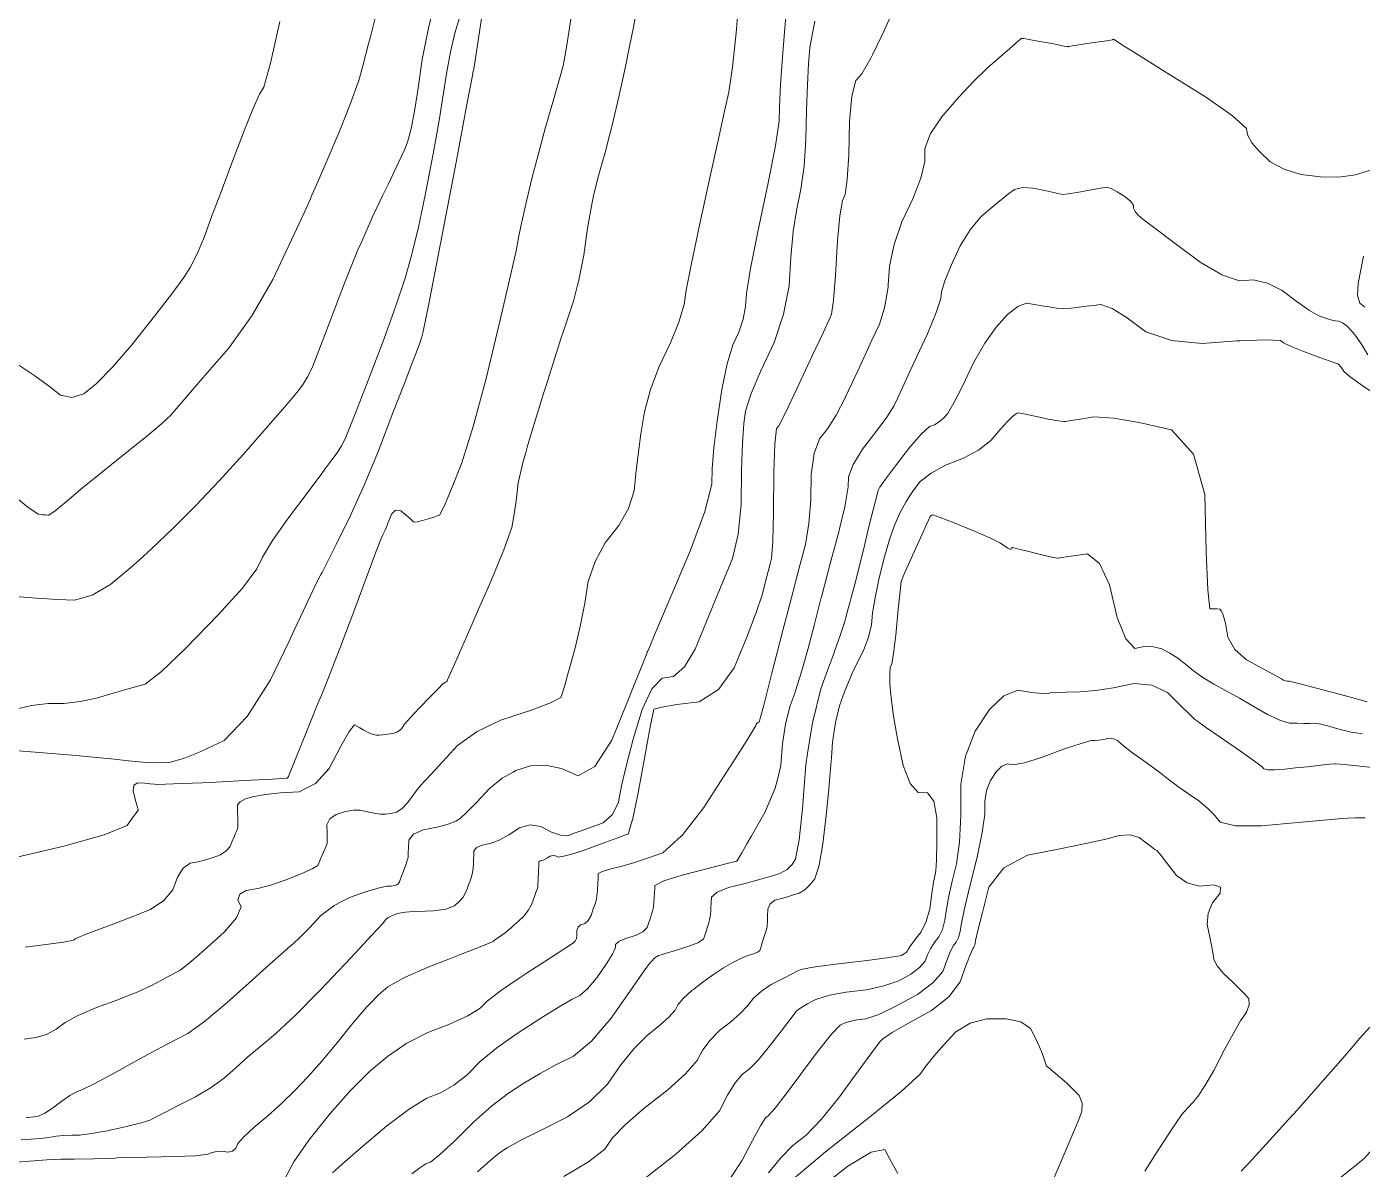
# Model space of a CAD drawing. Header units: inches. Extents: x 1337389 to 1347141, y 407035 to 414577.
# Drawn here: x 1337922 to 1338532, y 407597 to 408118 of the extents above; entities that cross this region are included whole.
import ezdxf

# ---------------------------------------------------------------- set-up
doc = ezdxf.new("R2010")
doc.units = ezdxf.units.IN
doc.header["$MEASUREMENT"] = 0
doc.layers.add('Topo', color=7, linetype='Continuous', lineweight=15, true_color=0x459900)

msp = doc.modelspace()

# ---------------------------------------------------------------- linework, layer by layer
at = {"layer": 'Topo'}
for p, q in [((1338233.898, 408048.4519, 1055), (1338231.725, 408038.5821, 1055)), ((1338171.756, 407992.8121, 1060), (1338173.5182, 407999.57, 1060)), ((1338295.9019, 407949.1211, 1035), (1338300.1009, 407958.1131, 1035)), ((1338157.052, 407947.2789, 1060), (1338158.141, 407950.782, 1060)), ((1338149.8508, 407923.1619, 1060), (1338150.7249, 407926.2229, 1060)), ((1338295.644, 407899.57, 1030), (1338293.144, 407888.933, 1030)), ((1338137.15, 407872.4339, 1060), (1338139.3109, 407877.6359, 1060)), ((1338056.798, 407813.119, 1065), (1338055.2289, 407809.2339, 1065)), ((1338144.9669, 407803.7861, 1055), (1338142.3629, 407802.946, 1055)), ((1338078.8649, 407672.305, 1040), (1338079.338, 407672.794, 1040)), ((1338280.8479, 407673.43, 1010), (1338282.6929, 407674.3701, 1010)), ((1338502.5081, 407624.555, 1005), (1338507.3211, 407630, 1005))]:
    msp.add_line(p, q, dxfattribs=at)
for points, elevation in [([(1338174.673, 408147.9681), (1338173.342, 408139.2699), (1338169.6731, 408115.6281), (1338168.7082, 408109.6411)], 1065), ([(1338055.4969, 407866.1052), (1338055.613, 407866.3491), (1338056.0268, 407867.2451), (1338056.4171, 407867.995), (1338056.785, 407868.6002), (1338057.1299, 407869.0591), (1338059.4319, 407873.5669), (1338063.6941, 407882.1241), (1338069.9132, 407894.729), (1338076.2759, 407908.885), (1338082.783, 407924.5929), (1338089.4339, 407941.8509), (1338094.5203, 407955.048), (1338098.0411, 407964.1842), (1338099.9969, 407969.258), (1338101.5181, 407973.4103), (1338102.6039, 407976.64), (1338103.255, 407978.9479), (1338106.0941, 407993.1239), (1338111.1209, 408019.167), (1338118.3371, 408057.078), (1338123.187, 408082.623), (1338125.67, 408095.8), (1338125.788, 408096.6101), (1338125.932, 408097.3719), (1338126.1021, 408098.0849), (1338126.2971, 408098.7501), (1338128.5809, 408113.704), (1338132.954, 408142.9469)], 1070), ([(1338196.4941, 408104.604), (1338199.1129, 408117.8189), (1338201.8371, 408133.2958), (1338203.2929, 408142.8139)], 1060), ([(1338085.473, 408138.2621), (1338081.6342, 408123.1529), (1338079.5872, 408115.2257)], 1085), ([(1338247.6151, 408134.913), (1338245.9661, 408115.224), (1338244.3212, 408099.6481), (1338242.6811, 408088.185), (1338241.0471, 408080.8358), (1338238.2689, 408068.2718), (1338234.347, 408050.491), (1338233.898, 408048.4519)], 1055), ([(1338104.3211, 408110.6911), (1338105.6572, 408117.4348), (1338109.321, 408132.237)], 1080), ([(1338120.05, 408123.1129), (1338117.7109, 408115.1611), (1338115.6821, 408106.6279), (1338113.961, 408097.514), (1338112.55, 408087.8179), (1338110.464, 408075.3329), (1338107.701, 408060.0599), (1338104.263, 408041.9971), (1338103.321, 408037.5239)], 1075), ([(1338206.5439, 407835.3061), (1338208.9329, 407840.947), (1338215.4299, 407856.2839), (1338225.159, 407879.2479), (1338231.668, 407896.9229), (1338234.9572, 407909.3069), (1338235.0239, 407916.401), (1338235.8018, 407925.9822), (1338237.289, 407938.0481), (1338239.4859, 407952.6001), (1338241.866, 407964.237), (1338244.429, 407972.959), (1338247.176, 407978.7661), (1338249.1241, 407984.607), (1338250.2762, 407990.4831), (1338250.6299, 407996.393), (1338252.4711, 408007.745), (1338255.7999, 408024.5387), (1338260.616, 408046.775), (1338263.8699, 408063.6501), (1338265.5619, 408075.164), (1338265.6918, 408081.3168), (1338266.282, 408091.6601), (1338267.3321, 408106.1929), (1338268.8421, 408124.915)], 1050), ([(1338308.1401, 408105.1873), (1338312.937, 408114.8949), (1338316.617, 408122.9519)], 1040), ([(1337930.0381, 407955.928), (1337932.777, 407953.974), (1337937.6991, 407949.9789), (1337942.91, 407948.8589), (1337948.411, 407950.6131), (1337954.2, 407955.2411), (1337961.5061, 407962.6729), (1337970.328, 407972.9081), (1337980.6668, 407985.9469), (1337988.5519, 407996.1851), (1337993.984, 408003.6209), (1337996.961, 408008.256), (1338000.1008, 408014.4808), (1338003.4041, 408022.297), (1338006.8699, 408031.7043), (1338010.989, 408042.7641), (1338015.763, 408055.478), (1338021.1899, 408069.8451), (1338025.458, 408080.4671), (1338028.5671, 408087.3438), (1338030.516, 408090.4751), (1338033.5759, 408101.488), (1338037.746, 408120.3841)], 1090), ([(1338281.9343, 408120.5299), (1338279.583, 408108.6369), (1338278.975, 408101.1049), (1338278.4751, 408091.562), (1338278.0821, 408080.0101), (1338277.7951, 408066.4489), (1338276.957, 408054.418), (1338275.5661, 408043.919), (1338273.6242, 408034.9499), (1338272.0681, 408024.6139), (1338270.899, 408012.9101), (1338270.1161, 407999.838), (1338267.5689, 407986.8419), (1338263.2589, 407973.9221), (1338257.184, 407961.079), (1338252.8541, 407950.654), (1338250.267, 407942.6497), (1338249.4239, 407937.0651), (1338248.811, 407928.0998), (1338248.4302, 407915.753), (1338248.2811, 407900.0269), (1338246.9319, 407886.595), (1338244.3851, 407875.4581), (1338240.639, 407866.6171), (1338236.5441, 407856.776), (1338232.1009, 407845.9341), (1338227.309, 407834.0911), (1338222.4, 407825.9751), (1338217.376, 407821.5839), (1338212.2341, 407820.9191), (1338207.468, 407815.924), (1338203.0761, 407806.6011), (1338199.0589, 407792.949), (1338195.9199, 407781.342), (1338193.6588, 407771.7808), (1338192.2771, 407764.264), (1338189.505, 407758.5958), (1338185.344, 407754.7771), (1338179.7939, 407752.8069), (1338175.244, 407751.1828), (1338171.6949, 407749.9049), (1338169.1469, 407748.973), (1338165.8179, 407749.2151), (1338161.71, 407750.629), (1338156.8221, 407753.2171), (1338151.9518, 407753.8649), (1338147.102, 407752.5739), (1338142.2721, 407749.3419), (1338137.826, 407746.9472), (1338133.7641, 407745.3891), (1338130.0879, 407744.668), (1338127.6109, 407743.5359), (1338126.333, 407741.9919), (1338126.254, 407740.0369), (1338126.1749, 407738.069), (1338126.0958, 407736.0892), (1338126.0181, 407734.0959), (1338125.7429, 407732.158), (1338125.2731, 407730.2769), (1338124.607, 407728.4502), (1338123.9371, 407726.6109), (1338123.263, 407724.7601), (1338122.5859, 407722.8959), (1338121.3991, 407720.9719), (1338119.703, 407718.9859), (1338117.4979, 407716.9401), (1338113.5827, 407715.4991), (1338107.9591, 407714.6629), (1338100.6259, 407714.433), (1338096.9659, 407714.1729)], 1045), ([(1338079.5872, 408115.2257), (1338078.3142, 408110.298), (1338075.6319, 408100.1748), (1338073.633, 408092.9359)], 1085), ([(1338100.596, 408087.9619), (1338100.7839, 408089.1369), (1338102.811, 408103.068), (1338104.3211, 408110.6911)], 1080), ([(1338327.0999, 408040.751), (1338330.1881, 408048.946), (1338331.9821, 408056.5), (1338332.1139, 408062.4341), (1338334.7028, 408069.2611), (1338339.7471, 408076.979), (1338347.248, 408085.589), (1338354.193, 408093.0079), (1338360.5839, 408099.2359), (1338366.4179, 408104.2729), (1338370.7249, 408108.021), (1338373.5051, 408110.4771), (1338374.7561, 408111.644), (1338375.6721, 408112.416), (1338376.2521, 408112.7921), (1338376.4946, 408112.774), (1338376.738, 408112.7409), (1338376.9809, 408112.6921), (1338377.2229, 408112.628), (1338378.859, 408112.3341), (1338381.8879, 408111.8111), (1338386.311, 408111.0591), (1338389.9579, 408110.4038), (1338392.8289, 408109.8472), (1338394.9241, 408109.3871), (1338396.3552, 408109.087), (1338397.123, 408108.946), (1338397.2271, 408108.966), (1338397.966, 408109.0979), (1338399.338, 408109.344), (1338401.344, 408109.702), (1338404.246, 408110.1371), (1338408.0441, 408110.6481), (1338412.7381, 408111.2351), (1338415.926, 408111.692), (1338417.6101, 408112.019), (1338417.7879, 408112.2162), (1338417.9861, 408112.305), (1338418.2029, 408112.288), (1338418.44, 408112.1638), (1338419.109, 408111.7399), (1338420.2121, 408111.016), (1338421.7468, 408109.992), (1338428.8951, 408105.4919), (1338441.6572, 408097.514), (1338460.032, 408086.0591), (1338472.4308, 408077.4339), (1338478.8539, 408071.6371), (1338479.3009, 408068.669), (1338481.2478, 408065.149), (1338484.6941, 408061.078), (1338489.641, 408056.4549), (1338495.938, 408052.9858), (1338503.584, 408050.6708), (1338512.5801, 408049.5099), (1338520.8798, 408049.449), (1338528.483, 408050.4898), (1338535.39, 408052.6311)], 1035), ([(1338168.7082, 408109.6411), (1338167.5779, 408102.6251), (1338167.059, 408100.2599), (1338165.4399, 408094.2999), (1338162.7221, 408084.744), (1338158.9041, 408071.5918), (1338155.5981, 408059.5989), (1338152.8031, 408048.766), (1338150.5201, 408039.0911), (1338148.5551, 408030.362), (1338146.9079, 408022.5769), (1338145.58, 408015.738), (1338142.6131, 408002.5108), (1338138.008, 407982.8957), (1338131.764, 407956.8929), (1338126.027, 407935.617), (1338120.7959, 407919.0679), (1338116.0719, 407907.246), (1338112.711, 407899.2961), (1338110.7111, 407895.2169), (1338110.0738, 407895.0102), (1338108.55, 407894.5229), (1338106.1409, 407893.755), (1338102.846, 407892.7071), (1338100.5329, 407892.106), (1338099.204, 407891.951), (1338098.858, 407892.2429), (1338097.705, 407893.224), (1338095.7471, 407894.8931), (1338092.9821, 407897.2509), (1338090.6398, 407897.531), (1338088.7231, 407895.732), (1338087.2279, 407891.8548), (1338085.9479, 407888.693), (1338084.8798, 407886.2469), (1338084.0259, 407884.5158), (1338081.6129, 407878.31), (1338077.6399, 407867.629), (1338072.108, 407852.4722), (1338065.7129, 407835.671), (1338065.181, 407834.3181)], 1065), ([(1338193.6819, 408091.5559), (1338195.9901, 408102.063), (1338196.4941, 408104.604)], 1060), ([(1338205.2868, 407790.248), (1338206.978, 407799.339), (1338208.2499, 407805.9541), (1338208.4679, 407806.697), (1338212.03, 407807.635), (1338218.9351, 407808.767), (1338229.183, 407810.0921), (1338237.9149, 407815.6723), (1338245.131, 407825.5061), (1338250.8319, 407839.5951), (1338255.1139, 407850.8621), (1338257.9772, 407859.3091), (1338259.4209, 407864.9351), (1338260.6011, 407869.5011), (1338261.5199, 407873.0069), (1338262.175, 407875.453), (1338262.6719, 407883.2499), (1338263.0101, 407896.399), (1338263.1901, 407914.9), (1338263.6439, 407927.6591), (1338264.3741, 407934.6771), (1338265.3791, 407935.9539), (1338268.436, 407941.918), (1338273.5449, 407952.5671), (1338280.7051, 407967.903), (1338285.755, 407978.7259), (1338288.695, 407985.0371), (1338289.5261, 407986.8359), (1338290.397, 407993.3169), (1338291.3091, 408004.4781), (1338292.2619, 408020.3221), (1338293.3151, 408031.7639), (1338294.468, 408038.805), (1338295.7209, 408041.4458), (1338296.6699, 408048.359), (1338297.3169, 408059.5441), (1338297.6609, 408075.0018), (1338298.7709, 408086.318), (1338300.647, 408093.4931), (1338303.2891, 408096.5261), (1338307.3859, 408103.6601), (1338308.1401, 408105.1873)], 1040), ([(1338073.633, 408092.9359), (1338073.59, 408092.7822), (1338070.1267, 408082.971), (1338065.2439, 408070.7411), (1338058.9409, 408056.093), (1338054.6879, 408046.2228), (1338052.4879, 408041.1299), (1338052.3379, 408040.8159), (1338052.1748, 408040.438), (1338051.9989, 408039.996), (1338051.8112, 408039.4918), (1338048.851, 408033.105), (1338043.1197, 408020.8351), (1338034.6189, 408002.6819), (1338025.0552, 407986.13), (1338014.4301, 407971.177), (1338002.7431, 407957.8251), (1337994.4629, 407948.307), (1337989.5901, 407942.6241), (1337988.1249, 407940.7769), (1337983.6581, 407936.7549), (1337976.1891, 407930.558), (1337965.718, 407922.1871), (1337956.2709, 407914.536), (1337947.849, 407907.605), (1337940.4511, 407901.3929), (1337935.339, 407897.2601), (1337932.5131, 407895.2039), (1337931.975, 407895.2259), (1337930.983, 407895.2992), (1337929.5401, 407895.423), (1337927.6439, 407895.5971), (1337922.8811, 407898.8281), (1337915.2529, 407905.117)], 1085), ([(1338189.4101, 408073.1249), (1338192.468, 408086.0291), (1338193.6819, 408091.5559)], 1060), ([(1338084.7109, 408040.9391), (1338087.1881, 408046.1371), (1338092.0871, 408056.4571), (1338094.7961, 408062.221), (1338095.3159, 408063.431), (1338095.988, 408065.4111), (1338096.81, 408068.162), (1338097.7832, 408071.6838), (1338099.1082, 408078.676), (1338100.596, 408087.9619)], 1080), ([(1338188.381, 408069.0509), (1338189.1059, 408071.8438), (1338189.4101, 408073.1249)], 1060), ([(1338185.3529, 408057.612), (1338185.9028, 408059.5081), (1338188.381, 408069.0509)], 1060), ([(1338180.98, 408040.958), (1338182.8591, 408049.021), (1338185.3529, 408057.612)], 1060), ([(1338466.0149, 408005.744), (1338457.5829, 408010.6271), (1338445.643, 408019.5511), (1338436.9749, 408026.0979), (1338431.5772, 408030.2668), (1338429.4501, 408032.0579), (1338428.0121, 408033.7219), (1338427.2631, 408035.259), (1338427.2041, 408036.669), (1338425.947, 408038.3891), (1338423.4929, 408040.4209), (1338419.84, 408042.7641), (1338417.0408, 408044.2599), (1338415.0962, 408044.9108), (1338414.0041, 408044.7161), (1338411.371, 408044.232), (1338407.196, 408043.4582), (1338401.4789, 408042.396), (1338397.3909, 408041.748), (1338394.9311, 408041.516), (1338394.0989, 408041.6992), (1338391.5689, 408042.2411), (1338387.3411, 408043.1451), (1338381.4139, 408044.4082), (1338376.617, 408044.6222), (1338372.9481, 408043.7881), (1338370.408, 408041.9059), (1338367.0002, 408039.1939), (1338362.724, 408035.654), (1338357.58, 408031.2851), (1338352.7439, 408025.406), (1338348.2151, 408018.016), (1338343.9939, 408009.117), (1338341.1177, 408002.1609), (1338339.5871, 407997.147), (1338339.403, 407994.0749), (1338337.2791, 407987.6941), (1338333.216, 407978.002), (1338327.2141, 407965.0011), (1338322.6608, 407955.1509), (1338319.5562, 407948.453), (1338317.9001, 407944.9051), (1338314.6849, 407939.858), (1338309.9101, 407933.3108), (1338303.5761, 407925.2629), (1338299.5961, 407918.807)], 1030), ([(1338075.0331, 408019.7841), (1338080.1009, 408031.2609), (1338084.7109, 408040.9391)], 1080), ([(1338103.321, 408037.5239), (1338101.0061, 408026.5301), (1338098.3659, 408015.4901)], 1075), ([(1338173.5182, 407999.57), (1338174.2547, 408002.3969), (1338176.461, 408013.8162), (1338178.1379, 408026.175), (1338180.2701, 408037.91), (1338180.98, 408040.958)], 1060), ([(1338231.725, 408038.5821), (1338229.283, 408027.4949), (1338225.5829, 408009.961), (1338223.2479, 407997.8903), (1338222.2768, 407991.28), (1338219.8931, 407983.2772), (1338216.096, 407973.879), (1338210.8849, 407963.0869), (1338206.8869, 407952.554), (1338204.1001, 407942.28), (1338202.5249, 407932.264), (1338201.2209, 407922.92), (1338200.188, 407914.248), (1338199.426, 407906.247), (1338196.85, 407898.3099), (1338192.4611, 407890.4359), (1338186.2578, 407882.6261), (1338181.596, 407874.1341), (1338178.477, 407864.961), (1338176.9001, 407855.1072), (1338174.9499, 407845.217), (1338174.0081, 407841.189)], 1055), ([(1338315.4061, 408000.1009), (1338315.9251, 408008.734), (1338318.0099, 408018.6361), (1338321.6131, 408028.9831), (1338326.732, 408039.774), (1338327.0999, 408040.751)], 1035), ([(1337973.6148, 407874.7149), (1337979.3019, 407879.835), (1337989.1661, 407889.2621), (1337999.432, 407899.5981), (1338010.1021, 407910.841), (1338021.1771, 407922.9891), (1338032.6549, 407936.0431), (1338041.03, 407945.724), (1338046.2999, 407952.033), (1338048.4651, 407954.9699), (1338050.4929, 407958.335), (1338052.383, 407962.1269), (1338054.1361, 407966.3461), (1338057.2071, 407974.25), (1338061.5969, 407985.839), (1338067.3061, 408001.112), (1338073.4741, 408016.2532), (1338075.0331, 408019.7841)], 1080), ([(1338098.3659, 408015.4901), (1338097.928, 408013.6571), (1338095.0311, 408003.3779), (1338090.6601, 407990.199), (1338084.8159, 407974.1179), (1338077.4971, 407955.136), (1338072.1962, 407941.4631), (1338068.91, 407933.0991), (1338067.6411, 407930.044), (1338065.9886, 407926.914), (1338063.9529, 407923.709), (1338061.535, 407920.4291), (1338058.376, 407916.1921)], 1075), ([(1338532.1321, 408013.397), (1338531.1129, 408007.9118), (1338529.6971, 408000.914), (1338529.504, 407995.6091), (1338530.5322, 407991.999), (1338532.7831, 407990.0811)], 1035), ([(1338313.614, 407989.77), (1338313.8381, 407990.505), (1338315.3559, 407999.277), (1338315.4061, 408000.1009)], 1035), ([(1338475.1311, 408002.3308), (1338467.5999, 408004.8252), (1338466.0149, 408005.744)], 1030), ([(1338534.195, 407968.328), (1338531.397, 407972.9311), (1338528.8571, 407976.6651), (1338526.5731, 407979.53), (1338524.5471, 407981.5261), (1338522.6609, 407982.9051), (1338520.915, 407983.667), (1338519.3091, 407983.8112), (1338517.2649, 407984.2701), (1338514.782, 407985.0451), (1338511.8611, 407986.1341), (1338507.5919, 407988.6159), (1338501.9729, 407992.4911), (1338495.006, 407997.759), (1338488.3039, 408001.1239), (1338481.867, 408002.5851), (1338475.6949, 408002.1441), (1338475.1311, 408002.3308)], 1030), ([(1338165.4567, 407973.789), (1338168.2602, 407982.3739), (1338171.5221, 407991.9161), (1338171.756, 407992.8121)], 1060), ([(1338300.1009, 407958.1131), (1338300.1311, 407958.1781), (1338304.2079, 407966.9379), (1338307.9549, 407975.019), (1338311.371, 407982.419), (1338313.614, 407989.77)], 1035), ([(1338443.776, 407975.1361), (1338432.9321, 407978.8252), (1338424.3001, 407985.2769), (1338417.4623, 407989.4449), (1338412.4191, 407991.329), (1338409.17, 407990.9279), (1338405.824, 407990.5029), (1338402.38, 407990.0529), (1338398.8391, 407989.578), (1338395.3941, 407989.447), (1338392.0462, 407989.6599), (1338388.7939, 407990.216), (1338385.4511, 407990.774), (1338382.017, 407991.334), (1338378.4927, 407991.8961), (1338374.4141, 407990.3618), (1338369.78, 407986.7321), (1338364.5929, 407981.0061), (1338359.443, 407973.6649), (1338354.3308, 407964.709), (1338349.2568, 407954.1372), (1338345.2791, 407946.405), (1338342.3959, 407941.5109), (1338340.6091, 407939.455), (1338338.6409, 407937.7841), (1338336.492, 407936.4959), (1338334.1609, 407935.5931), (1338330.417, 407932.1742), (1338325.26, 407926.2401), (1338318.6901, 407917.7901), (1338314.0979, 407911.686), (1338311.4812, 407907.9271), (1338310.842, 407906.5129), (1338309.4961, 407901.727), (1338307.443, 407893.5669), (1338305.7879, 407886.653)], 1025), ([(1337904.2069, 407973.8979), (1337906.776, 407971.0752), (1337917.3161, 407964.521), (1337925.982, 407958.821), (1337930.0381, 407955.928)], 1090), ([(1338164.0131, 407969.354), (1338164.1191, 407969.6892), (1338165.4567, 407973.789)], 1060), ([(1338474.3381, 407974.7149), (1338458.6461, 407973.5931), (1338444.3809, 407974.93), (1338443.776, 407975.1361)], 1025), ([(1338538.0071, 407950.1279), (1338531.019, 407954.795), (1338526.1269, 407958.2899), (1338523.332, 407960.6128), (1338522.6319, 407961.7638), (1338521.9971, 407962.698), (1338521.4259, 407963.414), (1338520.9191, 407963.913), (1338520.4482, 407964.2581), (1338520.0111, 407964.4481), (1338519.61, 407964.4839), (1338516.8917, 407965.4222), (1338511.8589, 407967.2621), (1338504.5089, 407970.003), (1338499.1261, 407972.1969), (1338495.709, 407973.842), (1338494.2579, 407974.9389), (1338487.5971, 407975.2631), (1338475.7261, 407974.8139), (1338474.3381, 407974.7149)], 1025), ([(1338158.141, 407950.782), (1338159.098, 407953.8599), (1338164.0131, 407969.354)], 1060), ([(1338150.7249, 407926.2229), (1338153.1981, 407934.887), (1338157.052, 407947.2789)], 1060), ([(1338283.5341, 407928.7381), (1338283.975, 407929.97), (1338287.6449, 407934.633), (1338291.5611, 407940.8881), (1338295.7221, 407948.736), (1338295.9019, 407949.1211)], 1035), ([(1338442.6089, 407934.5339), (1338429.8801, 407937.5261), (1338418.0569, 407939.5059), (1338409.1049, 407940.012), (1338403.0229, 407939.0448), (1338398.718, 407938.367), (1338396.19, 407937.9789), (1338395.4382, 407937.8802), (1338392.8609, 407938.2459), (1338388.46, 407939.0779), (1338382.2332, 407940.374), (1338377.914, 407941.2768), (1338375.5022, 407941.7869), (1338374.9961, 407941.903), (1338374.25, 407941.6719), (1338373.2628, 407941.095), (1338372.0341, 407940.1711), (1338369.7759, 407937.899), (1338366.4871, 407934.278), (1338362.1671, 407929.3089), (1338356.5588, 407924.939), (1338349.662, 407921.1679), (1338341.4769, 407917.997), (1338334.901, 407914.442), (1338329.9331, 407910.5049), (1338326.5742, 407906.1839), (1338323.5159, 407901.494), (1338320.758, 407896.434), (1338318.302, 407891.0049), (1338315.8762, 407884.092), (1338313.4809, 407875.6941), (1338311.1171, 407865.8131), (1338309.367, 407857.4349), (1338308.233, 407850.5601), (1338307.714, 407845.1878), (1338306.3071, 407839.5021), (1338304.014, 407833.4999), (1338300.8331, 407827.1829), (1338298.6121, 407822.3161)], 1020), ([(1338467.2681, 407851.5289), (1338466.781, 407852.3851), (1338465.4599, 407852.4649), (1338464.2218, 407852.5158), (1338463.0658, 407852.5371), (1338461.994, 407852.528), (1338461.095, 407861.1999), (1338460.37, 407878.5531), (1338459.819, 407904.5861), (1338454.5539, 407923.092), (1338444.5739, 407934.072), (1338442.6089, 407934.5339)], 1020), ([(1338281.3709, 407922.1671), (1338281.4909, 407923.024), (1338283.5341, 407928.7381)], 1035), ([(1338145.8939, 407904.2981), (1338146.5858, 407910.0261), (1338149.027, 407920.276), (1338149.8508, 407923.1619)], 1060), ([(1338280.083, 407902.3791), (1338280.1941, 407913.7941), (1338281.3709, 407922.1671)], 1035), ([(1338058.376, 407916.1921), (1338056.9569, 407914.288), (1338050.219, 407905.2859), (1338045.9881, 407899.645)], 1075), ([(1338299.5961, 407918.807), (1338299.338, 407918.389), (1338297.197, 407912.6878), (1338297.1531, 407908.161), (1338295.7379, 407899.968), (1338295.644, 407899.57)], 1030), ([(1338145.419, 407900.7141), (1338145.8749, 407904.1381), (1338145.8939, 407904.2981)], 1060), ([(1338045.9881, 407899.645), (1338041.3209, 407893.4229), (1338034.55, 407883.6979), (1338029.906, 407876.1111), (1338027.389, 407870.6619), (1338020.7181, 407861.9031), (1338009.895, 407849.8361), (1337994.9199, 407834.459), (1337983.774, 407823.903), (1337976.4579, 407818.1671), (1337972.971, 407817.2511), (1337968.105, 407815.8658), (1337961.8602, 407814.0119), (1337954.2349, 407811.69), (1337946.7349, 407810.1361), (1337939.359, 407809.351), (1337932.109, 407809.3339), (1337924.5871, 407808.3862), (1337916.795, 407806.5081), (1337908.7319, 407803.698), (1337904.4769, 407803.1292)], 1075), ([(1338139.3109, 407877.6359), (1338140.0609, 407879.442), (1338143.7069, 407889.525), (1338144.436, 407893.888), (1338145.1579, 407898.7589), (1338145.419, 407900.7141)], 1060), ([(1338279.1791, 407891.4519), (1338279.2048, 407891.6091), (1338280.082, 407902.28), (1338280.083, 407902.3791)], 1035), ([(1338167.3858, 407593.5299), (1338178.666, 407600.192), (1338186.0219, 407606.0009), (1338189.4548, 407610.955), (1338195.3941, 407617.1138), (1338203.838, 407624.4769), (1338214.7872, 407633.044), (1338222.92, 407640.3579), (1338228.2361, 407646.418), (1338230.7357, 407651.2251), (1338234.1188, 407655.7661), (1338238.386, 407660.0421), (1338243.5347, 407664.051), (1338247.8421, 407667.8623), (1338251.306, 407671.4739), (1338253.926, 407674.8882), (1338257.488, 407678.0889), (1338261.9909, 407681.077), (1338267.435, 407683.8521), (1338271.501, 407685.926), (1338274.1891, 407687.2961), (1338275.5001, 407687.965), (1338281.192, 407688.972), (1338291.265, 407690.3188), (1338305.719, 407692.0048), (1338315.776, 407693.3599), (1338321.4347, 407694.3829), (1338322.698, 407695.0752), (1338323.6171, 407695.7572), (1338324.1941, 407696.4281), (1338324.4281, 407697.0891), (1338325.548, 407698.7499), (1338327.5541, 407701.4116), (1338330.445, 407705.074), (1338332.6979, 407709.821), (1338334.3129, 407715.6529), (1338335.289, 407722.5689), (1338336.084, 407727.7571), (1338336.6971, 407731.2179), (1338337.128, 407732.95), (1338337.409, 407737.846), (1338337.5401, 407745.9049), (1338337.521, 407757.127), (1338336.0891, 407764.6588), (1338333.2429, 407768.501), (1338328.9851, 407768.6521), (1338325.301, 407772.82), (1338322.1919, 407781.004), (1338319.6591, 407793.205), (1338317.8061, 407803.472), (1338316.6338, 407811.807), (1338316.1439, 407818.2069), (1338316.0341, 407822.906), (1338316.3049, 407825.9021), (1338316.957, 407827.1959), (1338317.7759, 407832.038), (1338318.7621, 407840.427), (1338319.916, 407852.364), (1338320.7309, 407860.5159), (1338321.2092, 407864.884), (1338321.3489, 407865.4679), (1338322.8659, 407869.0061), (1338325.762, 407875.497), (1338330.035, 407884.9411), (1338332.9339, 407891.302), (1338334.4571, 407894.5779), (1338334.6061, 407894.7689), (1338334.865, 407894.9588), (1338335.2331, 407895.1461), (1338335.711, 407895.3311), (1338339.1261, 407894.1799), (1338345.4789, 407891.6942), (1338354.7699, 407887.872), (1338361.6882, 407884.843), (1338366.2348, 407882.6051), (1338368.4091, 407881.159), (1338369.962, 407880.191), (1338370.8946, 407879.7011), (1338371.2069, 407879.689), (1338371.4629, 407879.7731), (1338371.6628, 407879.9539), (1338371.8062, 407880.232), (1338371.933, 407880.4092), (1338372.044, 407880.4859), (1338372.1369, 407880.4622), (1338374.4011, 407879.8999), (1338378.8339, 407878.7999), (1338385.4359, 407877.162), (1338390.0008, 407876.0909), (1338392.5261, 407875.5879), (1338393.013, 407875.6528), (1338395.461, 407876.0001), (1338399.8679, 407876.6278), (1338406.2359, 407877.5382), (1338411.6889, 407873.1531), (1338416.2281, 407863.4731), (1338419.8531, 407848.4991), (1338423.72, 407838.8039), (1338427.8311, 407834.3901), (1338432.1852, 407835.2551), (1338436.297, 407835.1922), (1338440.1659, 407834.2012), (1338443.7919, 407832.2819), (1338447.3977, 407829.983), (1338450.9839, 407827.3039), (1338454.5501, 407824.245), (1338458.8302, 407821.1759), (1338463.824, 407818.097), (1338469.5319, 407815.0091), (1338475.5311, 407811.671), (1338481.822, 407808.082), (1338488.403, 407804.244), (1338493.9401, 407801.6619), (1338498.433, 407800.3359), (1338501.882, 407800.2671), (1338504.9301, 407800.2299), (1338507.5779, 407800.2261), (1338509.8252, 407800.254), (1338512.896, 407799.7931), (1338516.7921, 407798.842), (1338521.5129, 407797.4012), (1338526.496, 407796.2562), (1338531.7429, 407795.4089)], 1015), ([(1338271.957, 407860.583), (1338275.1549, 407872.7959), (1338277.5619, 407881.7811), (1338279.1791, 407891.4519)], 1035), ([(1338293.144, 407888.933), (1338292.95, 407888.1101), (1338288.7901, 407872.585), (1338285.0251, 407858.371), (1338284.9889, 407858.2331)], 1030), ([(1338305.7879, 407886.653), (1338304.683, 407882.0351), (1338302.2432, 407872.103), (1338300.1201, 407863.7719), (1338298.3171, 407857.042), (1338298.0092, 407855.8851)], 1025), ([(1337960.554, 407863.579), (1337960.7769, 407863.708), (1337969.8389, 407871.3171), (1337973.6148, 407874.7149)], 1080), ([(1338128.521, 407852.341), (1338133.4971, 407863.636), (1338137.15, 407872.4339)], 1060), ([(1338048.6831, 407851.784), (1338051.7321, 407858.1871), (1338055.4969, 407866.1052)], 1070), ([(1337912.803, 407858.5201), (1337915.2001, 407858.3), (1337926.8259, 407857.3607), (1337936.455, 407856.7329), (1337944.085, 407856.417), (1337952.192, 407858.7421), (1337960.554, 407863.579)], 1080), ([(1338243.3799, 407780.7518), (1338250.8178, 407792.437), (1338254.8801, 407798.9901), (1338255.1309, 407799.7261), (1338255.4051, 407800.2309), (1338255.702, 407800.5052), (1338256.023, 407800.5461), (1338256.2922, 407800.709), (1338256.508, 407800.993), (1338256.672, 407801.3981), (1338258.549, 407808.5581), (1338262.14, 407822.4721), (1338267.4441, 407843.142), (1338271.7819, 407859.916), (1338271.957, 407860.583)], 1035), ([(1338284.9889, 407858.2331), (1338281.6551, 407845.4669), (1338278.68, 407833.8719), (1338276.5488, 407826.2979)], 1030), ([(1338298.0092, 407855.8851), (1338296.9621, 407851.9601), (1338296.0561, 407848.528), (1338295.5981, 407846.744), (1338293.5408, 407840.713), (1338289.885, 407830.434), (1338287.6629, 407824.2919)], 1025), ([(1338042.0061, 407837.7659), (1338044.385, 407842.7589), (1338048.6831, 407851.784)], 1070), ([(1338049.4579, 407770.439), (1338054.0319, 407772.7391), (1338060.353, 407779.696), (1338065.588, 407789.884), (1338069.4201, 407796.487), (1338071.8479, 407799.5028), (1338072.873, 407798.9341), (1338074.312, 407798.1451), (1338076.1631, 407797.136), (1338078.4279, 407795.9061), (1338080.3569, 407795.124), (1338081.9501, 407794.7909), (1338083.2069, 407794.9069), (1338084.8751, 407795.069), (1338086.9541, 407795.2781), (1338089.4441, 407795.533), (1338091.573, 407796.376), (1338093.3389, 407797.8071), (1338094.744, 407799.825), (1338097.4199, 407802.946), (1338101.368, 407807.1701), (1338106.5869, 407812.497), (1338110.1499, 407816.139), (1338112.0561, 407818.096), (1338112.3049, 407818.3669), (1338112.6321, 407818.5999), (1338113.0389, 407818.795), (1338113.5239, 407818.952), (1338113.9049, 407819.22), (1338114.183, 407819.6), (1338114.358, 407820.0909), (1338117.6361, 407827.5951), (1338124.0148, 407842.1101), (1338128.521, 407852.341)], 1060), ([(1338533.9038, 407810.0239), (1338529.993, 407811.081), (1338522.2521, 407813.1699), (1338510.6809, 407816.2911), (1338502.6828, 407818.378), (1338498.2589, 407819.4299), (1338497.4059, 407819.4471), (1338496.551, 407819.6261), (1338495.6921, 407819.9671), (1338494.8291, 407820.4701), (1338491.7372, 407822.1671), (1338486.415, 407825.0591), (1338478.8639, 407829.1442), (1338473.472, 407833.9878), (1338470.242, 407839.5888), (1338469.172, 407845.9469), (1338468.018, 407850.2118), (1338467.2681, 407851.5289)], 1020), ([(1338000.725, 407786.965), (1338002.1551, 407787.539), (1338012.4571, 407792.454), (1338022.9289, 407803.2961), (1338033.5721, 407820.064), (1338042.0061, 407837.7659)], 1070), ([(1338174.0081, 407841.189), (1338172.6271, 407835.2899), (1338169.93, 407825.326), (1338169.354, 407823.247)], 1055), ([(1338065.181, 407834.3181), (1338058.4571, 407817.2239), (1338056.798, 407813.119)], 1065), ([(1338199.4901, 407817.8119), (1338202.483, 407825.246), (1338205.2098, 407832.0852), (1338205.355, 407832.575), (1338205.462, 407832.9039), (1338205.534, 407833.07), (1338205.568, 407833.075), (1338205.602, 407833.1049), (1338205.635, 407833.1589), (1338205.668, 407833.2391), (1338206.5439, 407835.3061)], 1050), ([(1338276.5488, 407826.2979), (1338275.8338, 407823.758), (1338273.1169, 407815.1241), (1338272.7339, 407814.0661)], 1030), ([(1338287.6629, 407824.2919), (1338284.6289, 407815.9071), (1338280.8208, 407800.4239)], 1025), ([(1338144.2601, 407777.9542), (1338145.5349, 407778.656), (1338152.1521, 407780.7921), (1338159.0762, 407781.111), (1338166.3088, 407779.6139), (1338173.8481, 407776.301), (1338181.505, 407780.6039), (1338189.2801, 407792.524), (1338197.173, 407812.0589), (1338199.4901, 407817.8119)], 1050), ([(1338169.354, 407823.247), (1338167.936, 407818.133), (1338166.645, 407813.709), (1338166.056, 407812.0551), (1338161.2491, 407809.528), (1338152.223, 407806.1268), (1338144.9669, 407803.7861)], 1055), ([(1338282.6929, 407674.3701), (1338282.7489, 407674.399), (1338288.6159, 407676.179), (1338296.1709, 407677.6079), (1338305.416, 407678.6861), (1338313.4149, 407680.4119), (1338320.169, 407682.7861), (1338325.6772, 407685.8069), (1338329.6899, 407688.7821), (1338332.2078, 407691.7111), (1338333.2302, 407694.595), (1338334.609, 407697.4001), (1338336.3431, 407700.1271), (1338338.434, 407702.775), (1338340.063, 407706.2081), (1338341.2307, 407710.4251), (1338341.937, 407715.4261), (1338343.0569, 407721.3691), (1338344.5901, 407728.252), (1338346.5381, 407736.0771), (1338347.8281, 407746.0581), (1338348.4612, 407758.197), (1338348.4359, 407772.4921), (1338350.614, 407785.3151), (1338354.9929, 407796.664), (1338361.5739, 407806.5401), (1338368.072, 407812.7822), (1338374.485, 407815.3911), (1338380.8148, 407814.3659), (1338385.386, 407813.8109), (1338388.1969, 407813.7261), (1338389.249, 407814.11), (1338392.0221, 407814.378), (1338396.5167, 407814.5291), (1338402.7331, 407814.5631), (1338409.9562, 407815.2241), (1338418.188, 407816.512), (1338427.426, 407818.4279), (1338435.6019, 407817.702), (1338442.7131, 407814.3351), (1338448.761, 407808.3249), (1338452.95, 407804.209), (1338455.282, 407801.9851), (1338455.7551, 407801.654), (1338456.2219, 407801.3152), (1338456.682, 407800.97), (1338457.1358, 407800.617), (1338460.5279, 407798.2511), (1338466.8579, 407793.872), (1338476.126, 407787.4812), (1338482.5152, 407782.941), (1338486.0239, 407780.2518), (1338486.6529, 407779.4153), (1338488.563, 407778.99), (1338491.754, 407778.9781), (1338496.2262, 407779.3779), (1338501.1981, 407779.8651), (1338506.672, 407780.4401), (1338512.647, 407781.1011), (1338516.7821, 407781.545), (1338519.0779, 407781.77), (1338519.5342, 407781.778), (1338523.316, 407781.4348), (1338530.424, 407780.7429), (1338540.8579, 407779.6999)], 1010), ([(1338298.6121, 407822.3161), (1338297.952, 407820.8699), (1338295.37, 407814.559), (1338293.088, 407808.2521), (1338291.3001, 407800.6239), (1338291.0049, 407798.5859)], 1020), ([(1338272.7339, 407814.0661), (1338270.5281, 407807.969), (1338268.546, 407799.9089), (1338267.1701, 407790.942), (1338266.4011, 407781.0681), (1338265.2329, 407776.5031)], 1030), ([(1338055.2289, 407809.2339), (1338050.3392, 407797.133), (1338044.8399, 407783.5551), (1338041.959, 407776.4921), (1338041.6981, 407775.943), (1338041.4459, 407775.5411), (1338041.205, 407775.284), (1338040.973, 407775.1728), (1338034.4379, 407774.7829), (1338021.599, 407774.1142), (1338008.711, 407773.4741)], 1065), ([(1338135.154, 407800.0192), (1338127.8821, 407796.5331), (1338118.932, 407790.1671), (1338112.1282, 407782.7541), (1338112.0699, 407782.6912)], 1055), ([(1338142.3629, 407802.946), (1338138.9802, 407801.854), (1338135.154, 407800.0192)], 1055), ([(1338280.8208, 407800.4239), (1338280.604, 407799.54), (1338278.6031, 407786.495)], 1025), ([(1338291.0049, 407798.5859), (1338290.0062, 407791.6759), (1338289.45, 407784.534)], 1020), ([(1338532.9968, 407757.1772), (1338528.4811, 407757.1), (1338524.9061, 407756.9869), (1338522.2721, 407756.837), (1338520.5801, 407756.6491), (1338513.918, 407756.029), (1338502.286, 407754.9749), (1338485.6829, 407753.4889), (1338473.8348, 407753.534), (1338466.744, 407755.111), (1338464.4069, 407758.2211), (1338461.162, 407761.4579), (1338457.0069, 407764.822), (1338451.944, 407768.3139), (1338447.2899, 407771.636), (1338443.045, 407774.7879), (1338439.2101, 407777.77), (1338435.3201, 407780.6909), (1338431.3749, 407783.551), (1338427.374, 407786.3502), (1338424.1729, 407788.7461), (1338421.7721, 407790.7401), (1338420.1711, 407792.3311), (1338418.2879, 407793.223), (1338416.1227, 407793.416), (1338413.6761, 407792.9081), (1338411.496, 407792.5671), (1338409.583, 407792.3922), (1338407.9371, 407792.383), (1338403.348, 407791.0989), (1338395.815, 407788.541), (1338385.339, 407784.7071), (1338377.5109, 407782.2889), (1338372.3331, 407781.2839), (1338369.803, 407781.6939), (1338367.2389, 407780.6509), (1338364.6421, 407778.1561), (1338362.012, 407774.2091), (1338360.2619, 407769.6731), (1338359.391, 407764.5479), (1338359.4009, 407758.8339), (1338358.2531, 407750.3859), (1338355.947, 407739.2031), (1338352.4842, 407725.2869), (1338350.0301, 407714.9799), (1338348.585, 407708.284), (1338348.1491, 407705.1971), (1338347.4289, 407702.5951), (1338346.4231, 407700.476), (1338345.1331, 407698.8418), (1338343.6689, 407696.0499), (1338342.0319, 407692.101), (1338340.2221, 407686.995), (1338335.763, 407681.8069), (1338328.657, 407676.5378), (1338318.9021, 407671.188), (1338311.0532, 407667.464), (1338305.112, 407665.3671), (1338301.1987, 407664.9108)], 1005), ([(1337902.774, 407788.864), (1337926.1489, 407787.069), (1337944.9539, 407785.504), (1337949.4011, 407785.0871)], 1070), ([(1337960.926, 407783.9719), (1337968.8541, 407783.0668), (1337976.779, 407782.405), (1337982.964, 407782.184), (1337987.4089, 407782.4038), (1337993.8061, 407784.1889), (1338000.725, 407786.965)], 1070), ([(1338198.5721, 407755.901), (1338198.637, 407756.1201), (1338201.278, 407768.4958), (1338204.6548, 407786.8528), (1338205.2868, 407790.248)], 1040), ([(1337949.4011, 407785.0871), (1337959.189, 407784.1701), (1337960.926, 407783.9719)], 1070), ([(1338112.0699, 407782.6912), (1338107.113, 407777.324), (1338103.8868, 407773.875), (1338102.45, 407772.4082), (1338100.6779, 407770.26), (1338098.571, 407767.4319), (1338096.129, 407763.922), (1338093.632, 407761.3581), (1338091.0809, 407759.74), (1338088.4759, 407759.0659), (1338086.0239, 407758.7348), (1338083.7269, 407758.7451), (1338081.5849, 407759.098), (1338079.3358, 407759.539), (1338076.9801, 407760.069), (1338074.5181, 407760.6879), (1338071.4529, 407760.6641), (1338067.784, 407760.0001), (1338063.5131, 407758.6929), (1338060.6861, 407756.678), (1338059.3039, 407753.9531), (1338059.3648, 407750.5202), (1338059.4109, 407748.0531), (1338059.442, 407746.5538), (1338059.457, 407746.0229), (1338059.4671, 407745.6679), (1338059.4709, 407745.491), (1338059.0889, 407744.598), (1338058.326, 407742.8109), (1338057.1829, 407740.1312), (1338056.284, 407738.012), (1338055.629, 407736.454), (1338055.218, 407735.4571), (1338052.5151, 407733.8209), (1338047.5199, 407731.5469), (1338040.233, 407728.6339), (1338033.6368, 407726.4037), (1338027.732, 407724.856), (1338022.5191, 407723.9911), (1338019.5138, 407722.3009), (1338018.7159, 407719.7881), (1338020.125, 407716.4511), (1338018.0171, 407711.488), (1338012.392, 407704.9009), (1338003.2488, 407696.6878), (1337996.5221, 407690.8942), (1337992.2101, 407687.52), (1337990.3151, 407686.5649), (1337987.526, 407685.0881), (1337983.845, 407683.0878), (1337979.27, 407680.5651), (1337972.7959, 407677.6431), (1337965.9971, 407674.9461)], 1055), ([(1338220.9711, 407748.7849), (1338221.138, 407748.9349), (1338231.2588, 407761.8829), (1338242.944, 407780.0679), (1338243.3799, 407780.7518)], 1035), ([(1338278.6031, 407786.495), (1338277.8109, 407781.332), (1338276.2481, 407761.2838), (1338274.6939, 407747.016), (1338273.2721, 407739.2091)], 1025), ([(1338289.45, 407784.534), (1338289.2061, 407781.4071), (1338288.7071, 407775.8641)], 1020), ([(1338072.1501, 407721.653), (1338076.918, 407723.2929), (1338082.6509, 407725.0481), (1338086.5642, 407725.958), (1338088.6559, 407726.024), (1338090.2181, 407726.2222), (1338091.2488, 407726.5539), (1338091.7499, 407727.0191), (1338092.1359, 407727.4701), (1338092.4049, 407727.9079), (1338092.5588, 407728.3311), (1338093.059, 407729.7019), (1338093.9039, 407732.021), (1338095.0961, 407735.2871), (1338095.8972, 407737.638), (1338096.307, 407739.0751), (1338096.328, 407739.5961), (1338096.3881, 407741.085), (1338096.4869, 407743.5431), (1338096.6259, 407746.97), (1338098.8659, 407749.676), (1338103.2079, 407751.6611), (1338109.6521, 407752.925), (1338114.6171, 407754.216), (1338118.1031, 407755.5321), (1338120.1111, 407756.8751), (1338123.316, 407759.8039), (1338127.7179, 407764.319), (1338133.3179, 407770.4201), (1338139.2369, 407775.1829)], 1050), ([(1338139.2369, 407775.1829), (1338139.2571, 407775.1991), (1338144.2601, 407777.9542)], 1050), ([(1338288.7071, 407775.8641), (1338288.2009, 407770.24), (1338286.993, 407758.175), (1338285.5811, 407745.212), (1338283.8868, 407735.6098), (1338281.909, 407729.3699), (1338279.649, 407726.4909), (1338277.2781, 407724.2959), (1338274.7981, 407722.7849), (1338272.2068, 407721.9578), (1338269.4762, 407721.151), (1338266.605, 407720.3661), (1338263.594, 407719.601), (1338261.5417, 407717.9642), (1338260.451, 407715.4519), (1338260.3191, 407712.0678), (1338260.221, 407709.6331), (1338260.1559, 407708.1459), (1338260.1239, 407707.6091), (1338259.7661, 407706.1871), (1338259.0809, 407703.88), (1338258.069, 407700.689), (1338257.332, 407698.378), (1338256.8709, 407696.9479), (1338256.684, 407696.398), (1338255.6911, 407695.769), (1338253.8921, 407695.0621), (1338251.286, 407694.2751), (1338248.1349, 407692.943), (1338244.4381, 407691.0659), (1338240.1952, 407688.6431), (1338235.672, 407685.7101), (1338230.8711, 407682.266), (1338226.6619, 407678.9881)], 1020), ([(1338265.2329, 407776.5031), (1338263.7571, 407770.7311), (1338259.2389, 407759.9291), (1338252.8468, 407748.6631), (1338250.8722, 407745.2161)], 1030), ([(1338008.711, 407773.4741), (1338002.4561, 407773.1642), (1337989.2559, 407772.5819), (1337981.9983, 407772.3661), (1337980.682, 407772.5158), (1337978.744, 407772.6972), (1337976.1843, 407772.9102), (1337973.001, 407773.1551), (1337971.224, 407772.017), (1337970.8522, 407769.497), (1337971.8849, 407765.596), (1337972.614, 407762.901), (1337973.0399, 407761.414), (1337973.162, 407761.1331), (1337973.1909, 407760.873), (1337973.1259, 407760.6331), (1337972.968, 407760.4129), (1337972.0869, 407759.1771), (1337970.4839, 407756.925), (1337968.159, 407753.6572), (1337957.7548, 407749.3991), (1337939.272, 407744.15), (1337912.7099, 407737.9101), (1337895.4051, 407733.37)], 1065), ([(1337973.043, 407713.0241), (1337978.7589, 407715.315), (1337984.8561, 407719.3951), (1337988.979, 407724.319), (1337991.1282, 407730.0889), (1337993.7658, 407734.135), (1337996.893, 407736.4581), (1338000.509, 407737.0592), (1338004.031, 407737.9028), (1338007.457, 407738.9909), (1338010.7889, 407740.323), (1338013.341, 407742.014), (1338015.114, 407744.0641), (1338016.106, 407746.4731), (1338016.948, 407748.5031), (1338017.6411, 407750.1531), (1338018.1829, 407751.4241), (1338018.545, 407752.2719), (1338018.726, 407752.6961), (1338018.7039, 407753.4949), (1338018.6593, 407755.0938), (1338018.5921, 407757.493), (1338018.5381, 407759.615), (1338018.4971, 407761.4609), (1338018.4689, 407763.0309), (1338019.6942, 407764.458), (1338022.172, 407765.7429), (1338025.9028, 407766.8838), (1338031.2221, 407767.8101), (1338038.1289, 407768.52), (1338040.917, 407768.682)], 1060), ([(1338040.917, 407768.682), (1338046.624, 407769.014), (1338049.4579, 407770.439)], 1060), ([(1338142.728, 407706.4259), (1338143.0122, 407706.6812), (1338144.597, 407708.1271), (1338146.6251, 407709.9961), (1338149.0949, 407712.2891), (1338151.1419, 407714.9178), (1338152.7669, 407717.885), (1338153.9679, 407721.1889), (1338154.8151, 407723.5201), (1338155.3091, 407724.8788), (1338155.4498, 407725.2659), (1338155.5899, 407726.6781), (1338155.7279, 407729.117), (1338155.8642, 407732.5819), (1338155.9619, 407735.0532), (1338156.021, 407736.5309), (1338156.04, 407737.0141), (1338156.3561, 407737.3949), (1338156.9692, 407737.675), (1338157.877, 407737.8538), (1338158.881, 407738.2391), (1338159.9801, 407738.8309), (1338161.175, 407739.6301), (1338162.3739, 407739.9492), (1338163.5772, 407739.7892), (1338164.7861, 407739.1491), (1338168.747, 407739.8759), (1338175.461, 407741.9711), (1338184.927, 407745.4321), (1338191.6281, 407747.8779), (1338195.5631, 407749.3089), (1338196.7319, 407749.7239), (1338198.5721, 407755.901)], 1040), ([(1338150.716, 407686.4121), (1338159.1959, 407691.8642), (1338167.3181, 407697.153), (1338171.778, 407700.155), (1338172.5739, 407700.8679), (1338173.088, 407702.0301), (1338173.3189, 407703.6419), (1338173.267, 407705.702), (1338173.844, 407707.26), (1338175.0499, 407708.316), (1338176.8828, 407708.8689), (1338178.458, 407710.2741), (1338179.7719, 407712.5289), (1338180.8279, 407715.635), (1338181.597, 407717.9139), (1338182.081, 407719.366), (1338182.279, 407719.9921), (1338182.4761, 407721.5071), (1338182.6718, 407723.91), (1338182.867, 407727.2031), (1338183.0049, 407729.6049), (1338183.0861, 407731.1151), (1338183.1099, 407731.734), (1338184.844, 407732.5829), (1338188.288, 407733.6609), (1338193.4421, 407734.9699), (1338199.209, 407736.6658), (1338205.588, 407738.751), (1338212.5808, 407741.224), (1338220.9711, 407748.7849)], 1035), ([(1338250.8722, 407745.2161), (1338248.535, 407741.137), (1338246.3029, 407737.3488), (1338246.1499, 407737.2999), (1338241.932, 407736.223), (1338233.6478, 407734.1168), (1338221.299, 407730.9818), (1338213.047, 407728.379), (1338208.89, 407726.3071), (1338208.83, 407724.766), (1338208.744, 407722.9471), (1338208.63, 407720.8509), (1338208.49, 407718.4761), (1338208.2388, 407716.3999), (1338207.88, 407714.6209), (1338207.4099, 407713.14), (1338206.8418, 407711.402), (1338206.175, 407709.406), (1338205.4101, 407707.152), (1338203.378, 407705.1899), (1338200.08, 407703.5201), (1338195.5149, 407702.142), (1338192.4842, 407700.7549), (1338190.9861, 407699.359), (1338190.9871, 407699.326)], 1030), ([(1338260.8011, 407595.1801), (1338266.142, 407601.9239), (1338271.8249, 407607.6501), (1338277.8489, 407612.3568), (1338284.821, 407619.565), (1338292.7391, 407629.272), (1338301.6059, 407641.4778), (1338307.9229, 407650.059), (1338311.6921, 407655.013), (1338312.9129, 407656.3409), (1338317.2271, 407659.1471), (1338324.6348, 407663.4299), (1338335.136, 407669.1889), (1338343.0031, 407675.4719), (1338348.2361, 407682.2779), (1338350.834, 407689.607), (1338352.7299, 407694.7001), (1338353.9221, 407697.5571), (1338354.4122, 407698.177), (1338354.794, 407698.9819), (1338355.0668, 407699.9692), (1338355.2331, 407701.141), (1338356.307, 407705.7959), (1338358.2909, 407713.936), (1338361.183, 407725.559), (1338368.043, 407734.2632), (1338378.8701, 407740.0469), (1338393.665, 407742.911), (1338405.5618, 407745.3632), (1338414.561, 407747.4041), (1338420.663, 407749.033), (1338425.7759, 407749.3059), (1338429.9001, 407748.224), (1338433.0351, 407745.786), (1338435.412, 407743.9629), (1338437.0298, 407742.7551), (1338437.8882, 407742.1629), (1338439.808, 407739.9739), (1338442.7898, 407736.1889), (1338446.8339, 407730.8081), (1338451.6869, 407727.413), (1338457.3498, 407726.006), (1338463.8221, 407726.586), (1338466.958, 407725.5143), (1338466.7589, 407722.793), (1338463.2239, 407718.42), (1338461.276, 407713.6211), (1338460.913, 407708.3951), (1338462.1373, 407702.7431), (1338463.043, 407698.1991), (1338463.6301, 407694.7621), (1338463.8999, 407692.4329), (1338465.471, 407689.567), (1338468.341, 407686.1629), (1338472.5131, 407682.222), (1338475.829, 407678.962), (1338478.2889, 407676.383), (1338479.893, 407674.4851), (1338480.063, 407671.8631), (1338478.798, 407668.518), (1338476.0981, 407664.4501), (1338472.702, 407658.6561), (1338468.6102, 407651.136), (1338463.8221, 407641.8912), (1338459.836, 407634.8291), (1338456.6531, 407629.9521), (1338454.273, 407627.2589), (1338452.2491, 407624.9959), (1338450.58, 407623.1649), (1338449.268, 407621.764), (1338444.778, 407615.1471), (1338437.1089, 407603.313), (1338432.4329, 407595.9639)], 1000), ([(1338273.2721, 407739.2091), (1338273.1479, 407738.5271), (1338271.6109, 407735.818), (1338269.224, 407733.576), (1338265.9851, 407731.8028), (1338261.8959, 407730.4971), (1338256.61, 407728.9759), (1338250.1269, 407727.2411), (1338242.4469, 407725.2922), (1338237.2949, 407723.1712), (1338234.6708, 407720.88), (1338234.5749, 407718.417), (1338234.4821, 407716.2901), (1338234.3929, 407714.4981), (1338234.307, 407713.0429), (1338234.003, 407711.293), (1338233.4799, 407709.2512), (1338232.7401, 407706.9152), (1338232.087, 407704.8898), (1338231.5231, 407703.1771), (1338231.047, 407701.7749), (1338228.5142, 407700.1722), (1338223.9261, 407698.3671), (1338217.28, 407696.3601), (1338212.7271, 407694.952), (1338210.264, 407694.142), (1338209.8921, 407693.93), (1338209.4962, 407693.673), (1338209.0749, 407693.371), (1338208.63, 407693.024), (1338208.296, 407692.7199), (1338208.0709, 407692.458), (1338207.956, 407692.2382), (1338207.7129, 407691.9601), (1338207.34, 407691.625), (1338206.839, 407691.233), (1338203.5321, 407686.6811), (1338197.418, 407677.9689), (1338194.562, 407673.8482)], 1025), ([(1338062.4579, 407717.019), (1338062.58, 407717.1121), (1338069.364, 407720.694), (1338072.1501, 407721.653)], 1050), ([(1338040.8148, 407697.0371), (1338041.8178, 407697.9211), (1338043.949, 407699.6848), (1338047.1181, 407702.7101), (1338051.324, 407706.9971), (1338056.567, 407712.546), (1338062.4579, 407717.019)], 1050), ([(1338096.9659, 407714.1729), (1338095.1187, 407714.0418), (1338091.4381, 407713.4909), (1338089.5822, 407712.7781), (1338088.1921, 407712.174), (1338087.2682, 407711.677), (1338086.8109, 407711.2881), (1338086.246, 407710.7051), (1338085.5749, 407709.9269), (1338084.7969, 407708.9559), (1338079.66, 407703.421), (1338070.165, 407693.321), (1338056.31, 407678.6582), (1338055.1183, 407677.45)], 1045), ([(1337948.333, 407703.6029), (1337951.008, 407704.6411), (1337956.8131, 407706.7441), (1337963.3733, 407709.2237), (1337970.689, 407712.0809), (1337973.043, 407713.0241)], 1060), ([(1337942.1808, 407701.047), (1337943.6591, 407701.341), (1337944.4309, 407701.9389), (1337946.8808, 407703.039), (1337948.333, 407703.6029)], 1060), ([(1338114.9299, 407692.701), (1338120.232, 407694.7368), (1338129.9882, 407698.571), (1338135.085, 407700.7031), (1338135.52, 407701.1349), (1338136.341, 407701.763), (1338137.547, 407702.589), (1338139.137, 407703.6109), (1338140.5781, 407704.6339), (1338141.8701, 407705.6572), (1338142.728, 407706.4259)], 1040), ([(1337921.6231, 407698.1151), (1337931.06, 407699.2809), (1337939.202, 407700.455), (1337942.1808, 407701.047)], 1060), ([(1338028.664, 407686.246), (1338036.0709, 407692.8589), (1338040.8148, 407697.0371)], 1050), ([(1338190.9871, 407699.326), (1338191.0211, 407697.9543), (1338189.6021, 407694.9361), (1338186.729, 407690.3051), (1338182.402, 407684.061), (1338182.047, 407683.645)], 1030), ([(1338079.338, 407672.794), (1338082.76, 407676.329), (1338087.0779, 407679.998), (1338094.7629, 407684.288), (1338105.8139, 407689.2009), (1338114.9299, 407692.701)], 1040), ([(1337922.32, 407620.3689), (1337923.0332, 407620.4191), (1337924.185, 407620.5499), (1337925.7741, 407620.7629), (1337927.8029, 407621.058), (1337930.5688, 407622.3508), (1337934.0749, 407624.6421), (1337938.3199, 407627.932), (1337941.9789, 407630.4252), (1337945.053, 407632.1229), (1337947.541, 407633.025), (1337953.1861, 407635.8229), (1337961.986, 407640.5189), (1337973.9431, 407647.111), (1337983.5651, 407652.338), (1337990.8521, 407656.1989), (1337995.806, 407658.6949), (1338003.433, 407664.244), (1338013.735, 407672.8461), (1338026.71, 407684.5012), (1338028.664, 407686.246)], 1050), ([(1338182.047, 407683.645), (1338178.3628, 407679.3269), (1338174.6132, 407676.105), (1338171.1502, 407674.3931), (1338165.2419, 407670.9372), (1338156.8891, 407665.738), (1338146.0899, 407658.7961), (1338136.884, 407652.1799), (1338129.27, 407645.89), (1338123.248, 407639.9269), (1338117.1788, 407635.163), (1338111.0631, 407631.5981), (1338104.9, 407629.2321), (1338096.779, 407624.2461), (1338086.698, 407616.6391), (1338077.5119, 407608.835)], 1030), ([(1338117.1311, 407663.859), (1338123.584, 407666.867), (1338129.1663, 407670.315), (1338132.395, 407673.5129), (1338138.476, 407678.1699), (1338147.0348, 407684.0299)], 1035), ([(1338147.0348, 407684.0299), (1338147.41, 407684.2872), (1338150.716, 407686.4121)], 1035), ([(1338055.1183, 407677.45), (1338044.8929, 407667.0779), (1338035.914, 407658.5808), (1338029.3719, 407653.1679), (1338023.298, 407648.0211), (1338017.6909, 407643.1391), (1338012.552, 407638.522), (1338006.4551, 407634.099), (1337999.401, 407629.8702), (1337991.3899, 407625.833), (1337985.312, 407622.7359), (1337981.1679, 407620.5781), (1337978.9571, 407619.359), (1337974.526, 407617.9159), (1337967.874, 407616.248), (1337959.0017, 407614.3549), (1337951.8779, 407613.0781), (1337946.504, 407612.4181), (1337942.879, 407612.373), (1337939.3262, 407612.178), (1337935.8458, 407611.8339), (1337932.4391, 407611.3378), (1337928.6332, 407610.901), (1337924.4271, 407610.5211), (1337919.8222, 407610.2)], 1045), ([(1338226.6619, 407678.9881), (1338225.791, 407678.3099), (1338221.968, 407674.836), (1338219.403, 407671.8421), (1338218.0959, 407669.328), (1338215.3161, 407666.1589), (1338211.0641, 407662.3349), (1338205.3379, 407657.8551), (1338199.463, 407651.8971), (1338197.5371, 407649.52)], 1020), ([(1337917.324, 407600.03), (1337925.82, 407600.624), (1337931.562, 407601.0309), (1337934.5469, 407601.251), (1337934.7771, 407601.2847), (1337937.9159, 407601.344), (1337943.9618, 407601.428), (1337952.9171, 407601.5382), (1337959.154, 407601.668), (1337962.673, 407601.8189), (1337963.4739, 407601.99), (1337968.309, 407602.1719), (1337977.1779, 407602.365), (1337990.0811, 407602.5689), (1337999.3339, 407602.9918), (1338004.9371, 407603.6339), (1338006.8899, 407604.494), (1338009.069, 407604.9521), (1338011.474, 407605.0089), (1338014.1052, 407604.6641), (1338016.173, 407605.13), (1338017.6761, 407606.4089), (1338018.616, 407608.501), (1338021.384, 407611.6669), (1338025.9799, 407615.9079), (1338032.4051, 407621.224), (1338038.644, 407626.8391), (1338044.6979, 407632.7509), (1338050.5659, 407638.9619), (1338056.924, 407646.1569), (1338063.7699, 407654.3361), (1338071.1061, 407663.498), (1338077.436, 407670.829), (1338078.8649, 407672.305)], 1040), ([(1337965.9971, 407674.9461), (1337964.424, 407674.3219), (1337954.1539, 407670.601), (1337946.4682, 407667.296)], 1055), ([(1338194.562, 407673.8482), (1338188.499, 407665.0979), (1338186.8858, 407663.2351)], 1025), ([(1338202.337, 407591.099), (1338218.5101, 407603.7529), (1338230.5228, 407614.5569), (1338238.3759, 407623.5091), (1338242.0691, 407630.609), (1338245.58, 407636.1601), (1338248.9101, 407640.1611), (1338252.0578, 407642.612), (1338255.9701, 407646.6079), (1338260.6449, 407652.1481), (1338266.0842, 407659.2331), (1338270.0291, 407664.3799), (1338272.479, 407667.591), (1338273.4349, 407668.864), (1338275.4661, 407670.4231), (1338278.5701, 407672.268), (1338280.8479, 407673.43)], 1010), ([(1337946.4682, 407667.296), (1337945.9668, 407667.081), (1337939.862, 407663.763), (1337935.8401, 407660.646), (1337931.3869, 407658.3491), (1337926.501, 407656.872), (1337921.184, 407656.2151)], 1055), ([(1338390.123, 407590.9269), (1338395.2048, 407602.6528), (1338399.148, 407611.922), (1338401.951, 407618.7349), (1338403.616, 407623.09), (1338403.7691, 407626.9871), (1338402.4121, 407630.4258), (1338399.5452, 407633.406), (1338396.6251, 407636.224), (1338393.6519, 407638.877), (1338390.627, 407641.367), (1338388.6111, 407643.027), (1338387.602, 407643.8569), (1338387.2971, 407644.7701), (1338386.686, 407646.597), (1338385.771, 407649.3372), (1338384.3951, 407652.66), (1338382.56, 407656.5659), (1338380.264, 407661.055), (1338375.8039, 407664.031), (1338369.1789, 407665.4931), (1338360.3881, 407665.4421), (1338352.714, 407663.4332), (1338346.1561, 407659.4661), (1338340.714, 407653.5429), (1338336.1669, 407648.328), (1338332.5151, 407643.8239), (1338329.7579, 407640.0281), (1338321.2082, 407632.2519), (1338306.8629, 407620.4949), (1338286.725, 407604.7571), (1338272.2509, 407592.638)], 995), ([(1338301.1987, 407664.9108), (1338301.078, 407664.8971), (1338297.78, 407664.2729), (1338295.2201, 407663.496), (1338293.396, 407662.566), (1338289.525, 407658.4101), (1338283.6061, 407651.028), (1338275.6391, 407640.4192), (1338275.4239, 407640.1328)], 1005), ([(1338040.2851, 407592.7939), (1338044.17, 407600.213), (1338050.9961, 407610.023), (1338060.7629, 407622.223), (1338070.0009, 407632.672), (1338078.71, 407641.371), (1338086.888, 407648.318), (1338095.7708, 407654.2669), (1338104.6542, 407658.8539)], 1035), ([(1338186.8858, 407663.2351), (1338179.966, 407655.2379), (1338171.819, 407648.389), (1338164.0579, 407644.552), (1338156.5141, 407640.47), (1338149.185, 407636.1421), (1338142.0721, 407631.5689), (1338134.3921, 407625.6111), (1338126.1441, 407618.2679), (1338117.3291, 407609.5392), (1338110.774, 407603.4598), (1338106.4789, 407600.029), (1338104.443, 407599.2469), (1338101.642, 407597.5), (1338098.0749, 407594.786)], 1025), ([(1338104.6542, 407658.8539), (1338105.357, 407659.2169), (1338115.6471, 407663.167), (1338117.1311, 407663.859)], 1035), ([(1338507.3211, 407630), (1338512.4921, 407635.8511), (1338520.717, 407645.212), (1338526.6728, 407652.0599), (1338530.3601, 407656.3951), (1338535.0121, 407661.6671)], 1005), ([(1338197.5371, 407649.52), (1338193.437, 407644.4621), (1338187.2599, 407635.5489), (1338179.1229, 407627.6199), (1338169.0261, 407620.6741), (1338156.9669, 407614.7121), (1338147.785, 407610.003), (1338141.4809, 407606.546), (1338138.0539, 407604.3431), (1338133.5701, 407600.6971), (1338128.03, 407595.6081)], 1020), ([(1338275.4239, 407640.1328), (1338269.6681, 407632.4859), (1338265.6909, 407627.2292), (1338263.7099, 407624.647), (1338262.0061, 407622.6289), (1338260.5808, 407621.1731), (1338259.434, 407620.2802), (1338257.0399, 407616.553), (1338253.4012, 407609.993), (1338248.516, 407600.599), (1338243.5342, 407592.9859)], 1005), ([(1338497.9779, 407619.5259), (1338501.9971, 407623.9771), (1338502.5081, 407624.555)], 1005), ([(1338553.0419, 407625.5049), (1338545.7051, 407616.8782), (1338537.544, 407607.4109), (1338532.756, 407602.036), (1338531.339, 407600.7539), (1338530.2531, 407599.817), (1338529.4989, 407599.2243), (1338529.077, 407598.976), (1338522.066, 407593.3918), (1338517.0671, 407589.3781)], 1010), ([(1338479.7991, 407599.6239), (1338490.819, 407611.5961), (1338497.9779, 407619.5259)], 1005), ([(1338077.5119, 407608.835), (1338074.6591, 407606.4121), (1338066.377, 407599.275), (1338064.518, 407597.611)], 1030), ([(1338319.6969, 407594.8739), (1338317.713, 407598.2971), (1338315.733, 407601.9678), (1338313.758, 407605.8859), (1338307.5069, 407604.641), (1338296.9791, 407598.2339), (1338282.1751, 407586.665)], 990), ([(1338476.347, 407595.923), (1338478.9571, 407598.7091), (1338479.7991, 407599.6239)], 1005), ([(1338064.518, 407597.611), (1338061.8529, 407595.2269)], 1030)]:
    msp.add_lwpolyline(points, dxfattribs=dict(at, elevation=elevation))

doc.saveas('drawing.dxf')
